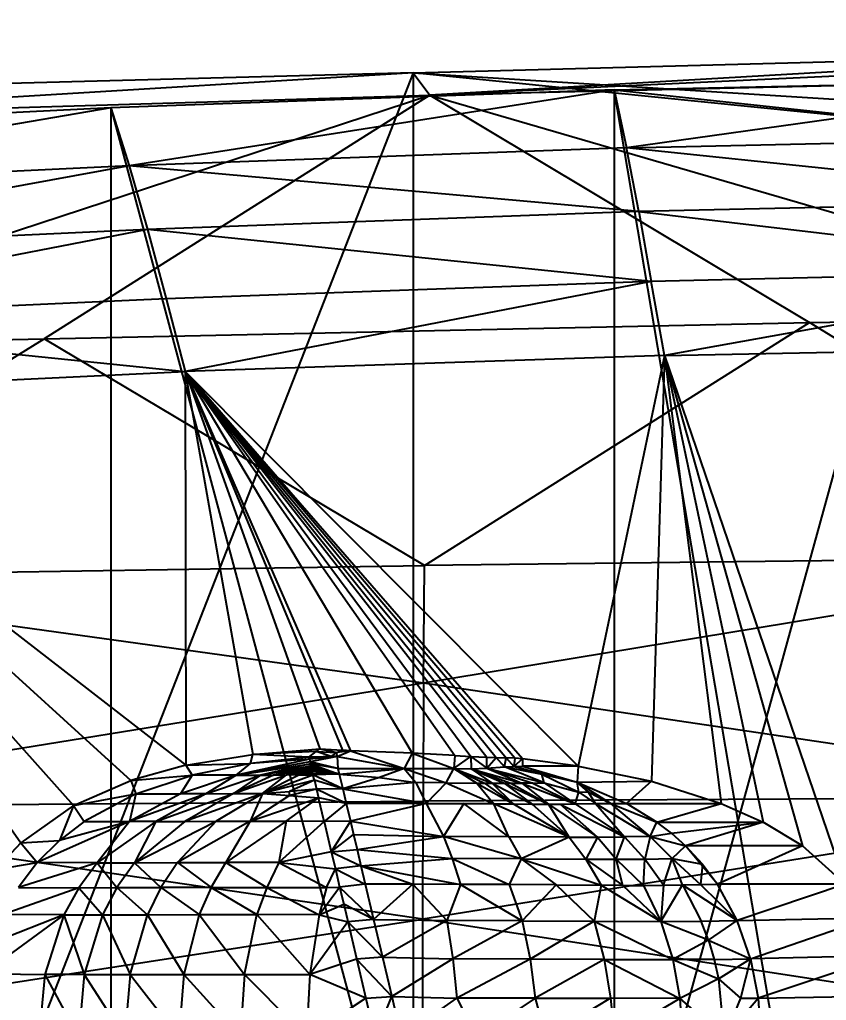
# Model space of a CAD drawing. Extents: x 11992 to 29481, y -6727 to 6811.
# Drawn here: x 18267.4 to 18425.4, y 3205.8 to 3397.9 of the extents above; entities that cross this region are included whole.
import ezdxf

# ---------------------------------------------------------------- set-up
doc = ezdxf.new("R2010")
doc.units = 0
doc.header["$MEASUREMENT"] = 0
doc.layers.get('0').update_dxf_attribs({"color": 8, "linetype": 'CONTINUOUS'})
doc.layers.add('zoylight 5回路', color=4, linetype='CONTINUOUS')

msp = doc.modelspace()

# ---------------------------------------------------------------- linework, layer by layer
for p, q in [((18344.45, 3387.46, -2031.63), (18490.49, 3391.35, -2031.63)), ((18490.49, 3391.35, -2031.63), (18347.72, 3383.1, -1961.36)), ((18508.27, 3390.61, -2010.81), (18347.72, 3383.1, -1961.36)), ((18344.45, 3387.46, -2031.63), (18197.59, 3378.51, -1978.13)), ((18344.45, 3387.46, -2031.63), (18198.4, 3013.62, -2031.63)), ((18344.45, 3387.46, -2031.63), (18198.4, 3383.58, -2031.63)), ((18344.45, 3387.46, -2031.63), (18344.45, 3009.73, -2031.63)), ((18344.45, 3387.46, -2031.63), (18490.49, 3378.32, -2031.63)), ((18344.45, 3387.46, -2031.63), (18347.72, 3383.1, -1961.36)), ((18445.54, 3377.27, -2031.63), (18344.45, 3387.46, -2031.63)), ((18497.78, 3386.46, -1944.6), (18347.72, 3383.1, -1961.36)), ((18383.8, 3384.09, -2034.43), (18482.58, 3386.27, -2034.43)), ((18482.58, 3386.27, -2034.43), (18386.21, 3372.76, -2102.79)), ((18197.19, 3333.61, -1975.26), (18347.72, 3383.1, -1961.36)), ((18197.59, 3378.51, -1978.13), (18347.72, 3383.1, -1961.36)), ((18347.72, 3383.1, -1961.36), (18272.2, 3335.38, -1966.16)), ((18383.8, 3384.09, -2034.43), (18285.24, 3380.58, -2034.43)), ((18383.8, 3384.09, -2034.43), (18288.85, 3369.24, -2101.78)), ((18347.72, 3383.1, -1961.36), (18497.09, 3339.61, -1940.25)), ((18347.72, 3383.1, -1961.36), (18422.07, 3338.55, -1948.66)), ((18445.54, 3019.73, -2034.43), (18383.8, 3384.09, -2034.43)), ((18383.8, 3384.09, -2034.43), (18445.54, 3377.47, -2034.43)), ((18383.8, 3384.09, -2034.43), (18383.8, 3013.11, -2034.43)), ((18383.8, 3384.09, -2034.43), (18386.21, 3372.76, -2102.79)), ((18285.24, 3380.58, -2034.43), (18186.9, 3375.74, -2034.43)), ((18285.24, 3380.58, -2034.43), (18191.64, 3364.58, -2099.89)), ((18285.24, 3380.58, -2034.43), (18383.8, 3013.11, -2034.43)), ((18285.24, 3380.58, -2034.43), (18285.24, 3016.62, -2034.43)), ((18285.24, 3380.58, -2034.43), (18288.85, 3369.24, -2101.78)), ((18445.54, 3377.27, -2031.63), (18344.45, 3009.73, -2031.63)), ((18386.21, 3372.76, -2102.79), (18483.78, 3374.96, -2103.8)), ((18386.21, 3372.76, -2102.79), (18288.85, 3369.24, -2101.78)), ((18484.99, 3362.45, -2172.83), (18386.21, 3372.76, -2102.79)), ((18388.62, 3360.27, -2170.81), (18386.21, 3372.76, -2102.79)), ((18288.85, 3369.24, -2101.78), (18191.64, 3364.58, -2099.89)), ((18288.85, 3369.24, -2101.78), (18196.4, 3352.33, -2165.17)), ((18388.62, 3360.27, -2170.81), (18288.85, 3369.24, -2101.78)), ((18288.85, 3369.24, -2101.78), (18292.46, 3356.78, -2168.8)), ((18484.99, 3362.45, -2172.83), (18388.62, 3360.27, -2170.81)), ((18388.62, 3360.27, -2170.81), (18292.46, 3356.78, -2168.8)), ((18388.62, 3360.27, -2170.81), (18486.2, 3348.73, -2241.66)), ((18388.62, 3360.27, -2170.81), (18391.05, 3346.59, -2238.63)), ((18292.46, 3356.78, -2168.8), (18196.4, 3352.33, -2165.17)), ((18292.46, 3356.78, -2168.8), (18201.18, 3338.98, -2230.23)), ((18391.05, 3346.59, -2238.63), (18292.46, 3356.78, -2168.8)), ((18292.46, 3356.78, -2168.8), (18296.09, 3343.17, -2235.61)), ((18486.2, 3348.73, -2241.66), (18391.05, 3346.59, -2238.63)), ((18486.2, 3348.73, -2241.66), (18393.68, 3332.09, -2304.74)), ((18391.05, 3346.59, -2238.63), (18296.09, 3343.17, -2235.61)), ((18391.05, 3346.59, -2238.63), (18299.81, 3328.95, -2299.89)), ((18393.68, 3332.09, -2304.74), (18391.05, 3346.59, -2238.63)), ((18296.09, 3343.17, -2235.61), (18201.18, 3338.98, -2230.23)), ((18296.09, 3343.17, -2235.61), (18299.81, 3328.95, -2299.89)), ((18201.18, 3338.98, -2230.23), (18299.81, 3328.95, -2299.89)), ((18272.2, 3335.38, -1966.16), (18422.07, 3338.55, -1948.66)), ((18346.67, 3290.97, -1954.4), (18422.07, 3338.55, -1948.66)), ((18422.07, 3338.55, -1948.66), (18497.09, 3339.61, -1940.25)), ((18496.6, 3292.67, -1937.14), (18422.07, 3338.55, -1948.66)), ((18196.91, 3288.64, -1973.21), (18272.2, 3335.38, -1966.16)), ((18197.19, 3333.61, -1975.26), (18272.2, 3335.38, -1966.16)), ((18346.67, 3290.97, -1954.4), (18272.2, 3335.38, -1966.16)), ((18393.68, 3332.09, -2304.74), (18487.6, 3333.95, -2309.58)), ((18393.68, 3332.09, -2304.74), (18299.81, 3328.95, -2299.89)), ((18393.68, 3332.09, -2304.74), (18376.8, 3251.67, -2303.87)), ((18393.68, 3332.09, -2304.74), (18391.1, 3248.71, -2304.6)), ((18393.68, 3332.09, -2304.74), (18429.05, 3228.54, -2306.56)), ((18393.68, 3332.09, -2304.74), (18420.71, 3236.04, -2306.13)), ((18393.68, 3332.09, -2304.74), (18404.8, 3244.38, -2305.31)), ((18393.68, 3332.09, -2304.74), (18413.02, 3240.71, -2305.73)), ((18205.97, 3324.56, -2295.05), (18299.81, 3328.95, -2299.89)), ((18376.8, 3251.67, -2303.87), (18299.81, 3328.95, -2299.89)), ((18365.85, 3253.1, -2303.3), (18299.81, 3328.95, -2299.89)), ((18299.81, 3328.95, -2299.89), (18362.66, 3253.3, -2303.14)), ((18299.81, 3328.95, -2299.89), (18358.9, 3253.4, -2302.94)), ((18299.81, 3328.95, -2299.89), (18352.62, 3253.72, -2302.62)), ((18299.81, 3328.95, -2299.89), (18332.2, 3254.64, -2301.57)), ((18299.81, 3328.95, -2299.89), (18313.04, 3253.97, -2300.58)), ((18299.81, 3328.95, -2299.89), (18299.97, 3251.83, -2299.9)), ((18364.4, 3253.22, -2303.23), (18299.81, 3328.95, -2299.89)), ((18299.81, 3328.95, -2299.89), (18360.74, 3253.35, -2303.04)), ((18299.81, 3328.95, -2299.89), (18355.77, 3253.54, -2302.78)), ((18299.81, 3328.95, -2299.89), (18344.24, 3254.19, -2302.19)), ((18299.81, 3328.95, -2299.89), (18330.61, 3254.8, -2301.48)), ((18299.81, 3328.95, -2299.89), (18326.17, 3255.06, -2301.25)), ((18205.97, 3324.56, -2295.05), (18299.97, 3251.83, -2299.9)), ((18205.97, 3324.56, -2295.05), (18289.15, 3248.86, -2299.34)), ((18205.97, 3324.56, -2295.05), (18277.94, 3243.95, -2298.77)), ((18205.97, 3324.56, -2295.05), (18267.62, 3236.63, -2298.23)), ((18496.6, 3292.67, -1937.14), (18346.49, 3267.9, -1953.39)), ((18496.6, 3292.67, -1937.14), (18346.67, 3290.97, -1954.4)), ((18196.91, 3288.64, -1973.21), (18346.67, 3290.97, -1954.4)), ((18346.49, 3267.9, -1953.39), (18346.67, 3290.97, -1954.4)), ((18346.49, 3267.9, -1953.39), (18196.91, 3288.64, -1973.21)), ((18346.49, 3267.9, -1953.39), (18196.74, 3243.63, -1971.98)), ((18346.49, 3267.9, -1953.39), (18346.41, 3244.8, -1952.66)), ((18496.3, 3245.65, -1935.27), (18346.49, 3267.9, -1953.39)), ((18299.97, 3251.83, -2299.9), (18313.04, 3253.97, -2300.58)), ((18312.61, 3252.16, -2312.42), (18313.04, 3253.97, -2300.58)), ((18313.04, 3253.97, -2300.58), (18326.17, 3255.06, -2301.25)), ((18325.46, 3254.52, -2304.99), (18313.04, 3253.97, -2300.58)), ((18324.05, 3253.44, -2312.28), (18313.04, 3253.97, -2300.58)), ((18324.05, 3253.44, -2312.28), (18325.46, 3254.52, -2304.99)), ((18325.46, 3254.52, -2304.99), (18326.17, 3255.06, -2301.25)), ((18325.46, 3254.52, -2304.99), (18329.52, 3254.35, -2305.5)), ((18328.41, 3253.57, -2312.28), (18325.46, 3254.52, -2304.99)), ((18326.17, 3255.06, -2301.25), (18330.61, 3254.8, -2301.48)), ((18326.17, 3255.06, -2301.25), (18329.52, 3254.35, -2305.5)), ((18328.41, 3253.57, -2312.28), (18329.52, 3254.35, -2305.5)), ((18329.52, 3254.35, -2305.5), (18330.61, 3254.8, -2301.48)), ((18332.2, 3254.64, -2301.57), (18329.52, 3254.35, -2305.5)), ((18329.56, 3253.56, -2312.28), (18329.52, 3254.35, -2305.5)), ((18329.56, 3253.56, -2312.28), (18332.2, 3254.64, -2301.57)), ((18332.2, 3254.64, -2301.57), (18330.61, 3254.8, -2301.48)), ((18344.24, 3254.19, -2302.19), (18332.2, 3254.64, -2301.57)), ((18332.2, 3254.64, -2301.57), (18342.67, 3251.21, -2325.94)), ((18344.24, 3254.19, -2302.19), (18342.67, 3251.21, -2325.94)), ((18352.62, 3253.72, -2302.62), (18344.24, 3254.19, -2302.19)), ((18344.24, 3254.19, -2302.19), (18352.43, 3251.18, -2324.88)), ((18299.97, 3251.83, -2299.9), (18312.61, 3252.16, -2312.42)), ((18312.61, 3252.16, -2312.42), (18301.18, 3249.88, -2312.69)), ((18324.15, 3253.03, -2319.57), (18309.78, 3249.89, -2326.76)), ((18324.28, 3252.48, -2326.02), (18309.78, 3249.89, -2326.76)), ((18309.78, 3249.89, -2326.76), (18312.61, 3252.16, -2312.42)), ((18309.78, 3249.89, -2326.76), (18324.36, 3252.14, -2328.92)), ((18324.05, 3253.44, -2312.28), (18312.61, 3252.16, -2312.42)), ((18324.15, 3253.03, -2319.57), (18312.61, 3252.16, -2312.42)), ((18324.36, 3252.14, -2328.92), (18314.58, 3249.91, -2332.38)), ((18324.05, 3253.44, -2312.28), (18328.41, 3253.57, -2312.28)), ((18329.56, 3253.56, -2312.28), (18324.05, 3253.44, -2312.28)), ((18324.15, 3253.03, -2319.57), (18324.05, 3253.44, -2312.28)), ((18329.56, 3253.56, -2312.28), (18324.15, 3253.03, -2319.57)), ((18324.15, 3253.03, -2319.57), (18324.28, 3252.48, -2326.02)), ((18329.56, 3253.56, -2312.28), (18324.28, 3252.48, -2326.02)), ((18329.72, 3251.23, -2325.75), (18324.28, 3252.48, -2326.02)), ((18324.28, 3252.48, -2326.02), (18324.36, 3252.14, -2328.92)), ((18329.72, 3251.23, -2325.75), (18324.36, 3252.14, -2328.92)), ((18324.36, 3252.14, -2328.92), (18329.98, 3250.1, -2330.58)), ((18324.36, 3252.14, -2328.92), (18324.45, 3251.73, -2331.81)), ((18329.56, 3253.56, -2312.28), (18328.41, 3253.57, -2312.28)), ((18329.56, 3253.56, -2312.28), (18329.72, 3251.23, -2325.75)), ((18329.56, 3253.56, -2312.28), (18342.67, 3251.21, -2325.94)), ((18352.62, 3253.72, -2302.62), (18352.43, 3251.18, -2324.88)), ((18352.43, 3251.18, -2324.88), (18355.77, 3253.54, -2302.78)), ((18352.62, 3253.72, -2302.62), (18355.77, 3253.54, -2302.78)), ((18355.77, 3253.54, -2302.78), (18358.9, 3253.4, -2302.94)), ((18355.77, 3253.54, -2302.78), (18355.79, 3251.17, -2324.28)), ((18355.77, 3253.54, -2302.78), (18358.9, 3251.27, -2323.34)), ((18358.9, 3253.4, -2302.94), (18360.74, 3253.35, -2303.04)), ((18358.9, 3251.27, -2323.34), (18358.9, 3253.4, -2302.94)), ((18358.9, 3251.27, -2323.34), (18360.74, 3253.35, -2303.04)), ((18362.35, 3251.5, -2321.52), (18360.74, 3253.35, -2303.04)), ((18360.74, 3253.35, -2303.04), (18362.66, 3253.3, -2303.14)), ((18362.35, 3251.5, -2321.52), (18362.66, 3253.3, -2303.14)), ((18364.4, 3253.22, -2303.23), (18362.66, 3253.3, -2303.14)), ((18362.66, 3253.3, -2303.14), (18364.18, 3251.62, -2320.1)), ((18364.4, 3253.22, -2303.23), (18364.18, 3251.62, -2320.1)), ((18365.85, 3253.1, -2303.3), (18364.18, 3251.62, -2320.1)), ((18365.85, 3253.1, -2303.3), (18364.4, 3253.22, -2303.23)), ((18376.8, 3251.67, -2303.87), (18365.85, 3253.1, -2303.3)), ((18365.85, 3253.1, -2303.3), (18365.85, 3251.67, -2318.31)), ((18299.97, 3251.83, -2299.9), (18289.15, 3248.86, -2299.34)), ((18299.97, 3251.83, -2299.9), (18301.18, 3249.88, -2312.69)), ((18314.58, 3249.91, -2332.38), (18324.45, 3251.73, -2331.81)), ((18324.45, 3251.73, -2331.81), (18317.08, 3249.92, -2334.75)), ((18324.51, 3251.49, -2333.25), (18317.08, 3249.92, -2334.75)), ((18317.08, 3249.92, -2334.75), (18324.57, 3251.22, -2334.68)), ((18324.57, 3251.22, -2334.68), (18319.64, 3249.94, -2336.8)), ((18324.64, 3250.93, -2336.11), (18319.64, 3249.94, -2336.8)), ((18324.72, 3250.6, -2337.52), (18319.64, 3249.94, -2336.8)), ((18322.22, 3249.95, -2338.52), (18324.72, 3250.6, -2337.52)), ((18324.81, 3250.24, -2338.93), (18322.22, 3249.95, -2338.52)), ((18329.98, 3250.1, -2330.58), (18324.45, 3251.73, -2331.81)), ((18324.45, 3251.73, -2331.81), (18324.51, 3251.49, -2333.25)), ((18324.51, 3251.49, -2333.25), (18324.57, 3251.22, -2334.68)), ((18329.98, 3250.1, -2330.58), (18324.51, 3251.49, -2333.25)), ((18329.98, 3250.1, -2330.58), (18324.57, 3251.22, -2334.68)), ((18324.57, 3251.22, -2334.68), (18324.64, 3250.93, -2336.11)), ((18329.98, 3250.1, -2330.58), (18324.64, 3250.93, -2336.11)), ((18324.72, 3250.6, -2337.52), (18324.64, 3250.93, -2336.11)), ((18329.98, 3250.1, -2330.58), (18324.72, 3250.6, -2337.52)), ((18324.81, 3250.24, -2338.93), (18324.72, 3250.6, -2337.52)), ((18329.98, 3250.1, -2330.58), (18324.81, 3250.24, -2338.93)), ((18324.81, 3250.24, -2338.93), (18324.82, 3249.96, -2339.9)), ((18329.98, 3250.1, -2330.58), (18324.82, 3249.96, -2339.9)), ((18329.72, 3251.23, -2325.75), (18342.67, 3251.21, -2325.94)), ((18329.72, 3251.23, -2325.75), (18329.98, 3250.1, -2330.58)), ((18329.98, 3250.1, -2330.58), (18342.67, 3251.21, -2325.94)), ((18329.98, 3250.1, -2330.58), (18337.85, 3249.47, -2333.16)), ((18329.98, 3250.1, -2330.58), (18330.66, 3247.23, -2340.03)), ((18342.67, 3251.21, -2325.94), (18337.85, 3249.47, -2333.16)), ((18342.67, 3251.21, -2325.94), (18352.43, 3251.18, -2324.88)), ((18342.67, 3251.21, -2325.94), (18350.95, 3248.41, -2335.78)), ((18342.67, 3251.21, -2325.94), (18345, 3248.43, -2336.33)), ((18350.95, 3248.41, -2335.78), (18352.43, 3251.18, -2324.88)), ((18352.43, 3251.18, -2324.88), (18358.44, 3248.34, -2334.7)), ((18352.43, 3251.18, -2324.88), (18356.91, 3248.35, -2334.96)), ((18352.43, 3251.18, -2324.88), (18355.79, 3251.17, -2324.28)), ((18352.43, 3251.18, -2324.88), (18359.94, 3248.32, -2334.41)), ((18355.79, 3251.17, -2324.28), (18358.9, 3251.27, -2323.34)), ((18355.79, 3251.17, -2324.28), (18365.75, 3248.32, -2332.77)), ((18355.79, 3251.17, -2324.28), (18363.56, 3248.31, -2333.52)), ((18355.79, 3251.17, -2324.28), (18359.94, 3248.32, -2334.41)), ((18355.79, 3251.17, -2324.28), (18362.29, 3248.31, -2333.87)), ((18358.9, 3251.27, -2323.34), (18362.35, 3251.5, -2321.52)), ((18358.9, 3251.27, -2323.34), (18370.08, 3248.41, -2330.58)), ((18358.9, 3251.27, -2323.34), (18365.75, 3248.32, -2332.77)), ((18358.9, 3251.27, -2323.34), (18367.87, 3248.35, -2331.84)), ((18362.35, 3251.5, -2321.52), (18364.18, 3251.62, -2320.1)), ((18370.08, 3248.41, -2330.58), (18362.35, 3251.5, -2321.52)), ((18362.35, 3251.5, -2321.52), (18369.66, 3250.11, -2324)), ((18364.18, 3251.62, -2320.1), (18365.85, 3251.67, -2318.31)), ((18364.18, 3251.62, -2320.1), (18376.6, 3248.55, -2324.59)), ((18369.66, 3250.11, -2324), (18364.18, 3251.62, -2320.1)), ((18376.8, 3251.67, -2303.87), (18365.85, 3251.67, -2318.31)), ((18365.85, 3251.67, -2318.31), (18376.6, 3248.55, -2324.59)), ((18369.66, 3250.11, -2324), (18376.9, 3246.6, -2332.26)), ((18370.08, 3248.41, -2330.58), (18369.66, 3250.11, -2324)), ((18369.66, 3250.11, -2324), (18376.6, 3248.55, -2324.59)), ((18376.8, 3251.67, -2303.87), (18376.6, 3248.55, -2324.59)), ((18376.8, 3251.67, -2303.87), (18391.1, 3248.71, -2304.6)), ((18277.94, 3243.95, -2298.77), (18289.15, 3248.86, -2299.34)), ((18289.15, 3248.86, -2299.34), (18301.18, 3249.88, -2312.69)), ((18289.15, 3248.86, -2299.34), (18290.18, 3246.24, -2313.08)), ((18290.18, 3246.24, -2313.08), (18301.18, 3249.88, -2312.69)), ((18309.78, 3249.89, -2326.76), (18298.91, 3246.24, -2328.46)), ((18301.18, 3249.88, -2312.69), (18298.91, 3246.24, -2328.46)), ((18309.78, 3249.89, -2326.76), (18301.18, 3249.88, -2312.69)), ((18303.88, 3246.26, -2334.96), (18314.58, 3249.91, -2332.38)), ((18309.78, 3249.89, -2326.76), (18303.88, 3246.26, -2334.96)), ((18309.25, 3246.28, -2340.45), (18319.64, 3249.94, -2336.8)), ((18317.08, 3249.92, -2334.75), (18309.25, 3246.28, -2340.45)), ((18314.58, 3249.91, -2332.38), (18309.25, 3246.28, -2340.45)), ((18309.78, 3249.89, -2326.76), (18314.58, 3249.91, -2332.38)), ((18314.58, 3249.91, -2332.38), (18317.08, 3249.92, -2334.75)), ((18314.95, 3246.31, -2344.77), (18324.82, 3249.96, -2339.9)), ((18322.22, 3249.95, -2338.52), (18314.95, 3246.31, -2344.77)), ((18314.95, 3246.31, -2344.77), (18319.64, 3249.94, -2336.8)), ((18325.11, 3248.95, -2343.1), (18314.95, 3246.31, -2344.77)), ((18317.08, 3249.92, -2334.75), (18319.64, 3249.94, -2336.8)), ((18322.22, 3249.95, -2338.52), (18319.64, 3249.94, -2336.8)), ((18325.11, 3248.95, -2343.1), (18320.26, 3246.73, -2346.67)), ((18322.22, 3249.95, -2338.52), (18324.82, 3249.96, -2339.9)), ((18330.66, 3247.23, -2340.03), (18324.82, 3249.96, -2339.9)), ((18325.11, 3248.95, -2343.1), (18324.82, 3249.96, -2339.9)), ((18330.66, 3247.23, -2340.03), (18325.11, 3248.95, -2343.1)), ((18325.11, 3248.95, -2343.1), (18325.54, 3247.13, -2347.69)), ((18337.85, 3249.47, -2333.16), (18330.66, 3247.23, -2340.03)), ((18345, 3248.43, -2336.33), (18330.66, 3247.23, -2340.03)), ((18337.85, 3249.47, -2333.16), (18345, 3248.43, -2336.33)), ((18350.95, 3248.41, -2335.78), (18345, 3248.43, -2336.33)), ((18345, 3248.43, -2336.33), (18347.03, 3244.36, -2346.71)), ((18350.95, 3248.41, -2335.78), (18347.03, 3244.36, -2346.71)), ((18350.95, 3248.41, -2335.78), (18356.91, 3248.35, -2334.96)), ((18350.95, 3248.41, -2335.78), (18360.25, 3244.3, -2344.9)), ((18356.91, 3248.35, -2334.96), (18358.44, 3248.34, -2334.7)), ((18356.91, 3248.35, -2334.96), (18364.07, 3244.27, -2344.11)), ((18356.91, 3248.35, -2334.96), (18360.25, 3244.3, -2344.9)), ((18358.44, 3248.34, -2334.7), (18364.07, 3244.27, -2344.11)), ((18358.44, 3248.34, -2334.7), (18359.94, 3248.32, -2334.41)), ((18364.07, 3244.27, -2344.11), (18359.94, 3248.32, -2334.41)), ((18359.94, 3248.32, -2334.41), (18362.29, 3248.31, -2333.87)), ((18359.94, 3248.32, -2334.41), (18367.73, 3244.25, -2343.16)), ((18362.29, 3248.31, -2333.87), (18363.56, 3248.31, -2333.52)), ((18362.29, 3248.31, -2333.87), (18367.73, 3244.25, -2343.16)), ((18362.29, 3248.31, -2333.87), (18370.95, 3244.24, -2342.07)), ((18363.56, 3248.31, -2333.52), (18365.75, 3248.32, -2332.77)), ((18363.56, 3248.31, -2333.52), (18370.95, 3244.24, -2342.07)), ((18367.87, 3248.35, -2331.84), (18365.75, 3248.32, -2332.77)), ((18365.75, 3248.32, -2332.77), (18370.95, 3244.24, -2342.07)), ((18365.75, 3248.32, -2332.77), (18376.21, 3244.27, -2339.48)), ((18367.87, 3248.35, -2331.84), (18370.08, 3248.41, -2330.58)), ((18367.87, 3248.35, -2331.84), (18376.21, 3244.27, -2339.48)), ((18370.08, 3248.41, -2330.58), (18376.21, 3244.27, -2339.48)), ((18370.08, 3248.41, -2330.58), (18376.9, 3246.6, -2332.26)), ((18376.6, 3248.55, -2324.59), (18391.1, 3248.71, -2304.6)), ((18378.76, 3246.62, -2330.46), (18376.6, 3248.55, -2324.59)), ((18376.6, 3248.55, -2324.59), (18383.17, 3244.36, -2333.55)), ((18376.6, 3248.55, -2324.59), (18386.23, 3244.38, -2329.81)), ((18376.9, 3246.6, -2332.26), (18376.6, 3248.55, -2324.59)), ((18391.1, 3248.71, -2304.6), (18386.23, 3244.38, -2329.81)), ((18391.1, 3248.71, -2304.6), (18404.8, 3244.38, -2305.31)), ((18277.94, 3243.95, -2298.77), (18290.18, 3246.24, -2313.08)), ((18290.18, 3246.24, -2313.08), (18280.04, 3240.81, -2313.6)), ((18303.88, 3246.26, -2334.96), (18288.9, 3240.82, -2330.18)), ((18298.91, 3246.24, -2328.46), (18288.9, 3240.82, -2330.18)), ((18290.18, 3246.24, -2313.08), (18288.9, 3240.82, -2330.18)), ((18290.18, 3246.24, -2313.08), (18298.91, 3246.24, -2328.46)), ((18294.06, 3240.83, -2337.49), (18309.25, 3246.28, -2340.45)), ((18303.88, 3246.26, -2334.96), (18294.06, 3240.83, -2337.49)), ((18303.88, 3246.26, -2334.96), (18298.91, 3246.24, -2328.46)), ((18314.95, 3246.31, -2344.77), (18299.73, 3240.85, -2343.95)), ((18309.25, 3246.28, -2340.45), (18299.73, 3240.85, -2343.95)), ((18303.88, 3246.26, -2334.96), (18309.25, 3246.28, -2340.45)), ((18314.95, 3246.31, -2344.77), (18305.91, 3240.88, -2349.4)), ((18309.25, 3246.28, -2340.45), (18314.95, 3246.31, -2344.77)), ((18314.95, 3246.31, -2344.77), (18312.57, 3240.89, -2353.67)), ((18314.95, 3246.31, -2344.77), (18320.26, 3246.73, -2346.67)), ((18314.95, 3246.31, -2344.77), (18320.26, 3245.9, -2348.48)), ((18325.54, 3247.13, -2347.69), (18320.26, 3246.73, -2346.67)), ((18325.54, 3247.13, -2347.69), (18320.26, 3245.9, -2348.48)), ((18320.26, 3245.9, -2348.48), (18320.26, 3246.73, -2346.67)), ((18330.66, 3247.23, -2340.03), (18325.54, 3247.13, -2347.69)), ((18331.33, 3244.37, -2346.98), (18325.54, 3247.13, -2347.69)), ((18325.54, 3247.13, -2347.69), (18325.93, 3245.45, -2351.16)), ((18330.66, 3247.23, -2340.03), (18331.33, 3244.37, -2346.98)), ((18330.66, 3247.23, -2340.03), (18347.03, 3244.36, -2346.71)), ((18376.21, 3244.27, -2339.48), (18376.9, 3246.6, -2332.26)), ((18376.9, 3246.6, -2332.26), (18378.76, 3246.62, -2330.46)), ((18376.9, 3246.6, -2332.26), (18380.19, 3244.32, -2336.5)), ((18378.76, 3246.62, -2330.46), (18383.17, 3244.36, -2333.55)), ((18380.19, 3244.32, -2336.5), (18378.76, 3246.62, -2330.46)), ((18196.74, 3243.63, -1971.98), (18346.41, 3244.8, -1952.66)), ((18320.26, 3245.9, -2348.48), (18312.57, 3240.89, -2353.67)), ((18312.57, 3240.89, -2353.67), (18325.93, 3245.45, -2351.16)), ((18319.62, 3240.88, -2356.75), (18325.93, 3245.45, -2351.16)), ((18320.26, 3245.9, -2348.48), (18325.93, 3245.45, -2351.16)), ((18331.33, 3244.37, -2346.98), (18325.93, 3245.45, -2351.16)), ((18327.02, 3240.85, -2358.62), (18325.93, 3245.45, -2351.16)), ((18331.33, 3244.37, -2346.98), (18327.02, 3240.85, -2358.62)), ((18331.33, 3244.37, -2346.98), (18332.16, 3240.86, -2353.51)), ((18347.03, 3244.36, -2346.71), (18331.33, 3244.37, -2346.98)), ((18347.03, 3244.36, -2346.71), (18332.16, 3240.86, -2353.51)), ((18496.3, 3245.65, -1935.27), (18346.34, 3221.7, -1952.23)), ((18346.34, 3221.7, -1952.23), (18346.41, 3244.8, -1952.66)), ((18496.3, 3245.65, -1935.27), (18346.41, 3244.8, -1952.66)), ((18347.03, 3244.36, -2346.71), (18360.25, 3244.3, -2344.9)), ((18347.03, 3244.36, -2346.71), (18354.39, 3244.33, -2345.87)), ((18347.03, 3244.36, -2346.71), (18350.4, 3237.91, -2357.06)), ((18354.39, 3244.33, -2345.87), (18350.4, 3237.91, -2357.06)), ((18363.17, 3237.85, -2354.82), (18354.39, 3244.33, -2345.87)), ((18360.25, 3244.3, -2344.9), (18354.39, 3244.33, -2345.87)), ((18360.25, 3244.3, -2344.9), (18364.07, 3244.27, -2344.11)), ((18375.01, 3237.76, -2351.18), (18360.25, 3244.3, -2344.9)), ((18363.17, 3237.85, -2354.82), (18360.25, 3244.3, -2344.9)), ((18364.07, 3244.27, -2344.11), (18367.73, 3244.25, -2343.16)), ((18375.01, 3237.76, -2351.18), (18364.07, 3244.27, -2344.11)), ((18367.73, 3244.25, -2343.16), (18370.95, 3244.24, -2342.07)), ((18375.01, 3237.76, -2351.18), (18367.73, 3244.25, -2343.16)), ((18370.95, 3244.24, -2342.07), (18376.21, 3244.27, -2339.48)), ((18370.95, 3244.24, -2342.07), (18373.26, 3244.25, -2341.08)), ((18373.26, 3244.25, -2341.08), (18376.21, 3244.27, -2339.48)), ((18380.56, 3237.75, -2348.6), (18373.26, 3244.25, -2341.08)), ((18373.26, 3244.25, -2341.08), (18385.86, 3237.79, -2345.24)), ((18376.21, 3244.27, -2339.48), (18380.19, 3244.32, -2336.5)), ((18376.21, 3244.27, -2339.48), (18385.86, 3237.79, -2345.24)), ((18380.19, 3244.32, -2336.5), (18383.17, 3244.36, -2333.55)), ((18380.19, 3244.32, -2336.5), (18385.86, 3237.79, -2345.24)), ((18380.19, 3244.32, -2336.5), (18390.9, 3237.87, -2340.86)), ((18383.17, 3244.36, -2333.55), (18386.23, 3244.38, -2329.81)), ((18383.17, 3244.36, -2333.55), (18392.15, 3240.72, -2333.24)), ((18390.9, 3237.87, -2340.86), (18383.17, 3244.36, -2333.55)), ((18392.15, 3240.72, -2333.24), (18386.23, 3244.38, -2329.81)), ((18386.23, 3244.38, -2329.81), (18404.8, 3244.38, -2305.31)), ((18392.15, 3240.72, -2333.24), (18404.8, 3244.38, -2305.31)), ((18404.8, 3244.38, -2305.31), (18413.02, 3240.71, -2305.73)), ((18346.34, 3221.7, -1952.23), (18196.74, 3243.63, -1971.98)), ((18277.94, 3243.95, -2298.77), (18267.62, 3236.63, -2298.23)), ((18277.94, 3243.95, -2298.77), (18275.18, 3237.08, -2313.9)), ((18277.94, 3243.95, -2298.77), (18280.04, 3240.81, -2313.6)), ((18375.01, 3237.76, -2351.18), (18370.95, 3244.24, -2342.07)), ((18370.95, 3244.24, -2342.07), (18380.56, 3237.75, -2348.6)), ((18288.9, 3240.82, -2330.18), (18270.85, 3232.77, -2314.2)), ((18288.9, 3240.82, -2330.18), (18275.18, 3237.08, -2313.9)), ((18280.04, 3240.81, -2313.6), (18275.18, 3237.08, -2313.9)), ((18280.04, 3240.81, -2313.6), (18288.9, 3240.82, -2330.18)), ((18294.06, 3240.83, -2337.49), (18282.59, 3232.73, -2336.29)), ((18288.9, 3240.82, -2330.18), (18282.59, 3232.73, -2336.29)), ((18294.06, 3240.83, -2337.49), (18288.9, 3240.82, -2330.18)), ((18289.89, 3232.75, -2345.93), (18305.91, 3240.88, -2349.4)), ((18299.73, 3240.85, -2343.95), (18289.89, 3232.75, -2345.93)), ((18294.06, 3240.83, -2337.49), (18289.89, 3232.75, -2345.93)), ((18294.06, 3240.83, -2337.49), (18299.73, 3240.85, -2343.95)), ((18312.57, 3240.89, -2353.67), (18298.28, 3232.78, -2354.18)), ((18305.91, 3240.88, -2349.4), (18298.28, 3232.78, -2354.18)), ((18299.73, 3240.85, -2343.95), (18305.91, 3240.88, -2349.4)), ((18305.91, 3240.88, -2349.4), (18312.57, 3240.89, -2353.67)), ((18312.57, 3240.89, -2353.67), (18307.75, 3232.8, -2360.67)), ((18319.62, 3240.88, -2356.75), (18307.75, 3232.8, -2360.67)), ((18312.57, 3240.89, -2353.67), (18319.62, 3240.88, -2356.75)), ((18319.62, 3240.88, -2356.75), (18318.17, 3232.78, -2365.12)), ((18327.02, 3240.85, -2358.62), (18318.17, 3232.78, -2365.12)), ((18327.02, 3240.85, -2358.62), (18319.62, 3240.88, -2356.75)), ((18332.16, 3240.86, -2353.51), (18327.02, 3240.85, -2358.62)), ((18327.02, 3240.85, -2358.62), (18328.43, 3234.89, -2365.47)), ((18332.16, 3240.86, -2353.51), (18328.43, 3234.89, -2365.47)), ((18332.16, 3240.86, -2353.51), (18350.4, 3237.91, -2357.06)), ((18332.16, 3240.86, -2353.51), (18332.77, 3238.27, -2357.33)), ((18390.9, 3237.87, -2340.86), (18392.15, 3240.72, -2333.24)), ((18392.15, 3240.72, -2333.24), (18413.02, 3240.71, -2305.73)), ((18395.02, 3238.52, -2334.84), (18392.15, 3240.72, -2333.24)), ((18395.02, 3238.52, -2334.84), (18413.02, 3240.71, -2305.73)), ((18413.02, 3240.71, -2305.73), (18397.8, 3236.04, -2336.35)), ((18420.71, 3236.04, -2306.13), (18413.02, 3240.71, -2305.73)), ((18390.9, 3237.87, -2340.86), (18395.02, 3238.52, -2334.84)), ((18395.02, 3238.52, -2334.84), (18397.8, 3236.04, -2336.35)), ((18267.62, 3236.63, -2298.23), (18262.66, 3231.39, -2297.98)), ((18267.62, 3236.63, -2298.23), (18275.18, 3237.08, -2313.9)), ((18267.62, 3236.63, -2298.23), (18270.85, 3232.77, -2314.2)), ((18275.18, 3237.08, -2313.9), (18270.85, 3232.77, -2314.2)), ((18328.43, 3234.89, -2365.47), (18332.77, 3238.27, -2357.33)), ((18332.77, 3238.27, -2357.33), (18350.4, 3237.91, -2357.06)), ((18332.77, 3238.27, -2357.33), (18333.46, 3235.36, -2360.89)), ((18333.46, 3235.36, -2360.89), (18350.4, 3237.91, -2357.06)), ((18363.17, 3237.85, -2354.82), (18350.4, 3237.91, -2357.06)), ((18365.61, 3233.54, -2359.09), (18350.4, 3237.91, -2357.06)), ((18350.4, 3237.91, -2357.06), (18352.09, 3233.61, -2361.73)), ((18375.01, 3237.76, -2351.18), (18363.17, 3237.85, -2354.82)), ((18363.17, 3237.85, -2354.82), (18365.61, 3233.54, -2359.09)), ((18375.01, 3237.76, -2351.18), (18365.61, 3233.54, -2359.09)), ((18375.01, 3237.76, -2351.18), (18380.56, 3237.75, -2348.6)), ((18375.01, 3237.76, -2351.18), (18378.26, 3233.44, -2354.78)), ((18380.56, 3237.75, -2348.6), (18378.26, 3233.44, -2354.78)), ((18380.56, 3237.75, -2348.6), (18385.86, 3237.79, -2345.24)), ((18380.56, 3237.75, -2348.6), (18384.19, 3233.42, -2351.81)), ((18384.19, 3233.42, -2351.81), (18385.86, 3237.79, -2345.24)), ((18390.9, 3237.87, -2340.86), (18385.86, 3237.79, -2345.24)), ((18385.86, 3237.79, -2345.24), (18389.84, 3233.46, -2348.08)), ((18390.9, 3237.87, -2340.86), (18389.84, 3233.46, -2348.08)), ((18390.9, 3237.87, -2340.86), (18395.15, 3233.55, -2343.39)), ((18390.9, 3237.87, -2340.86), (18397.8, 3236.04, -2336.35)), ((18328.43, 3234.89, -2365.47), (18318.17, 3232.78, -2365.12)), ((18328.43, 3234.89, -2365.47), (18333.46, 3235.36, -2360.89)), ((18328.43, 3234.89, -2365.47), (18329.22, 3231.54, -2368.37)), ((18328.43, 3234.89, -2365.47), (18334.22, 3232.12, -2364.14)), ((18333.46, 3235.36, -2360.89), (18352.09, 3233.61, -2361.73)), ((18333.46, 3235.36, -2360.89), (18334.22, 3232.12, -2364.14)), ((18395.15, 3233.55, -2343.39), (18397.8, 3236.04, -2336.35)), ((18401.11, 3232.49, -2338.07), (18397.8, 3236.04, -2336.35)), ((18404.06, 3228.54, -2339.54), (18397.8, 3236.04, -2336.35)), ((18420.71, 3236.04, -2306.13), (18397.8, 3236.04, -2336.35)), ((18420.71, 3236.04, -2306.13), (18404.06, 3228.54, -2339.54)), ((18429.05, 3228.54, -2306.56), (18420.71, 3236.04, -2306.13)), ((18262.66, 3231.39, -2297.98), (18270.85, 3232.77, -2314.2)), ((18270.85, 3232.77, -2314.2), (18267.16, 3227.93, -2314.46)), ((18282.59, 3232.73, -2336.29), (18267.16, 3227.93, -2314.46)), ((18282.59, 3232.73, -2336.29), (18270.85, 3232.77, -2314.2)), ((18282.59, 3232.73, -2336.29), (18278.98, 3227.86, -2337.15)), ((18282.59, 3232.73, -2336.29), (18289.89, 3232.75, -2345.93)), ((18282.59, 3232.73, -2336.29), (18286.41, 3227.88, -2347.22)), ((18289.89, 3232.75, -2345.93), (18286.41, 3227.88, -2347.22)), ((18289.89, 3232.75, -2345.93), (18298.28, 3232.78, -2354.18)), ((18289.89, 3232.75, -2345.93), (18295.04, 3227.91, -2355.98)), ((18298.28, 3232.78, -2354.18), (18295.04, 3227.91, -2355.98)), ((18298.28, 3232.78, -2354.18), (18307.75, 3232.8, -2360.67)), ((18298.28, 3232.78, -2354.18), (18304.87, 3227.93, -2363.01)), ((18304.87, 3227.93, -2363.01), (18307.75, 3232.8, -2360.67)), ((18307.75, 3232.8, -2360.67), (18315.79, 3227.91, -2367.98)), ((18318.17, 3232.78, -2365.12), (18307.75, 3232.8, -2360.67)), ((18318.17, 3232.78, -2365.12), (18315.79, 3227.91, -2367.98)), ((18318.17, 3232.78, -2365.12), (18329.22, 3231.54, -2368.37)), ((18318.17, 3232.78, -2365.12), (18327.51, 3227.87, -2370.7)), ((18334.22, 3232.12, -2364.14), (18352.09, 3233.61, -2361.73)), ((18352.09, 3233.61, -2361.73), (18363.25, 3228.46, -2364.01)), ((18365.61, 3233.54, -2359.09), (18352.09, 3233.61, -2361.73)), ((18352.09, 3233.61, -2361.73), (18353.71, 3228.51, -2365.83)), ((18365.61, 3233.54, -2359.09), (18363.25, 3228.46, -2364.01)), ((18365.61, 3233.54, -2359.09), (18381.27, 3228.33, -2357.86)), ((18365.61, 3233.54, -2359.09), (18372.47, 3228.4, -2361.38)), ((18365.61, 3233.54, -2359.09), (18378.26, 3233.44, -2354.78)), ((18378.26, 3233.44, -2354.78), (18385.49, 3228.31, -2355.71)), ((18378.26, 3233.44, -2354.78), (18381.27, 3228.33, -2357.86)), ((18378.26, 3233.44, -2354.78), (18384.19, 3233.42, -2351.81)), ((18384.19, 3233.42, -2351.81), (18389.84, 3233.46, -2348.08)), ((18385.49, 3228.31, -2355.71), (18384.19, 3233.42, -2351.81)), ((18384.19, 3233.42, -2351.81), (18389.57, 3228.31, -2353.24)), ((18389.57, 3228.31, -2353.24), (18389.84, 3233.46, -2348.08)), ((18389.84, 3233.46, -2348.08), (18395.15, 3233.55, -2343.39)), ((18393.47, 3228.34, -2350.45), (18389.84, 3233.46, -2348.08)), ((18393.47, 3228.34, -2350.45), (18395.15, 3233.55, -2343.39)), ((18397.19, 3228.4, -2347.26), (18395.15, 3233.55, -2343.39)), ((18395.15, 3233.55, -2343.39), (18401.11, 3232.49, -2338.07)), ((18395.15, 3233.55, -2343.39), (18400.72, 3228.47, -2343.64)), ((18327.51, 3227.87, -2370.7), (18329.22, 3231.54, -2368.37)), ((18334.22, 3232.12, -2364.14), (18329.22, 3231.54, -2368.37)), ((18329.22, 3231.54, -2368.37), (18335.07, 3228.52, -2367.06)), ((18329.22, 3231.54, -2368.37), (18330.06, 3227.96, -2370.93)), ((18334.22, 3232.12, -2364.14), (18335.07, 3228.52, -2367.06)), ((18334.22, 3232.12, -2364.14), (18344.42, 3228.52, -2366.83)), ((18334.22, 3232.12, -2364.14), (18353.71, 3228.51, -2365.83)), ((18401.11, 3232.49, -2338.07), (18400.72, 3228.47, -2343.64)), ((18401.11, 3232.49, -2338.07), (18404.06, 3228.54, -2339.54)), ((18278.98, 3227.86, -2337.15), (18264.15, 3222.63, -2314.69)), ((18267.16, 3227.93, -2314.46), (18278.98, 3227.86, -2337.15)), ((18278.98, 3227.86, -2337.15), (18276.05, 3222.52, -2337.85)), ((18278.98, 3227.86, -2337.15), (18286.41, 3227.88, -2347.22)), ((18278.98, 3227.86, -2337.15), (18283.59, 3222.54, -2348.27)), ((18286.41, 3227.88, -2347.22), (18283.59, 3222.54, -2348.27)), ((18286.41, 3227.88, -2347.22), (18295.04, 3227.91, -2355.98)), ((18286.41, 3227.88, -2347.22), (18292.41, 3222.57, -2357.45)), ((18295.04, 3227.91, -2355.98), (18292.41, 3222.57, -2357.45)), ((18304.87, 3227.93, -2363.01), (18295.04, 3227.91, -2355.98)), ((18295.04, 3227.91, -2355.98), (18302.54, 3222.59, -2364.92)), ((18304.87, 3227.93, -2363.01), (18302.54, 3222.59, -2364.92)), ((18304.87, 3227.93, -2363.01), (18313.87, 3222.58, -2370.3)), ((18304.87, 3227.93, -2363.01), (18315.79, 3227.91, -2367.98)), ((18315.79, 3227.91, -2367.98), (18313.87, 3222.58, -2370.3)), ((18315.79, 3227.91, -2367.98), (18326.07, 3222.54, -2373.35)), ((18315.79, 3227.91, -2367.98), (18327.51, 3227.87, -2370.7)), ((18326.07, 3222.54, -2373.35), (18330.06, 3227.96, -2370.93)), ((18327.51, 3227.87, -2370.7), (18326.07, 3222.54, -2373.35)), ((18327.51, 3227.87, -2370.7), (18330.06, 3227.96, -2370.93)), ((18335.07, 3228.52, -2367.06), (18330.06, 3227.96, -2370.93)), ((18330.06, 3227.96, -2370.93), (18336.7, 3221.62, -2371.1)), ((18330.06, 3227.96, -2370.93), (18330.85, 3224.63, -2372.89)), ((18335.07, 3228.52, -2367.06), (18336.7, 3221.62, -2371.1)), ((18344.42, 3228.52, -2366.83), (18335.07, 3228.52, -2367.06)), ((18344.42, 3228.52, -2366.83), (18336.7, 3221.62, -2371.1)), ((18344.42, 3228.52, -2366.83), (18351.04, 3221.43, -2370.33)), ((18353.71, 3228.51, -2365.83), (18344.42, 3228.52, -2366.83)), ((18353.71, 3228.51, -2365.83), (18351.04, 3221.43, -2370.33)), ((18363.25, 3228.46, -2364.01), (18353.71, 3228.51, -2365.83)), ((18353.71, 3228.51, -2365.83), (18365.79, 3221.39, -2367.53)), ((18363.25, 3228.46, -2364.01), (18365.79, 3221.39, -2367.53)), ((18372.47, 3228.4, -2361.38), (18363.25, 3228.46, -2364.01)), ((18372.47, 3228.4, -2361.38), (18365.79, 3221.39, -2367.53)), ((18372.47, 3228.4, -2361.38), (18381.27, 3228.33, -2357.86)), ((18372.47, 3228.4, -2361.38), (18379.9, 3221.3, -2362.72)), ((18381.27, 3228.33, -2357.86), (18379.9, 3221.3, -2362.72)), ((18381.27, 3228.33, -2357.86), (18392.94, 3221.25, -2355.6)), ((18385.49, 3228.31, -2355.71), (18381.27, 3228.33, -2357.86)), ((18385.49, 3228.31, -2355.71), (18389.57, 3228.31, -2353.24)), ((18385.49, 3228.31, -2355.71), (18392.94, 3221.25, -2355.6)), ((18389.57, 3228.31, -2353.24), (18393.47, 3228.34, -2350.45)), ((18389.57, 3228.31, -2353.24), (18392.94, 3221.25, -2355.6)), ((18392.94, 3221.25, -2355.6), (18397.19, 3228.4, -2347.26)), ((18393.47, 3228.34, -2350.45), (18392.94, 3221.25, -2355.6)), ((18393.47, 3228.34, -2350.45), (18397.19, 3228.4, -2347.26)), ((18397.19, 3228.4, -2347.26), (18400.72, 3228.47, -2343.64)), ((18397.19, 3228.4, -2347.26), (18407.92, 3221.45, -2341.3)), ((18397.19, 3228.4, -2347.26), (18400.87, 3221.32, -2349.22)), ((18400.72, 3228.47, -2343.64), (18404.06, 3228.54, -2339.54)), ((18400.72, 3228.47, -2343.64), (18407.92, 3221.45, -2341.3)), ((18429.05, 3228.54, -2306.56), (18404.06, 3228.54, -2339.54)), ((18407.92, 3221.45, -2341.3), (18404.06, 3228.54, -2339.54)), ((18429.05, 3228.54, -2306.56), (18407.92, 3221.45, -2341.3)), ((18326.07, 3222.54, -2373.35), (18330.85, 3224.63, -2372.89)), ((18336.7, 3221.62, -2371.1), (18330.85, 3224.63, -2372.89)), ((18330.85, 3224.63, -2372.89), (18336.99, 3198.6, -2378.88)), ((18196.69, 3198.6, -1971.57), (18346.34, 3221.7, -1952.23)), ((18276.05, 3222.52, -2337.85), (18260.3, 3211.02, -2314.98)), ((18276.05, 3222.52, -2337.85), (18261.87, 3216.96, -2314.86)), ((18276.05, 3222.52, -2337.85), (18264.15, 3222.63, -2314.69)), ((18276.05, 3222.52, -2337.85), (18272.31, 3210.83, -2338.76)), ((18276.05, 3222.52, -2337.85), (18283.59, 3222.54, -2348.27)), ((18276.05, 3222.52, -2337.85), (18280, 3210.84, -2349.62)), ((18283.59, 3222.54, -2348.27), (18280, 3210.84, -2349.62)), ((18283.59, 3222.54, -2348.27), (18292.41, 3222.57, -2357.45)), ((18283.59, 3222.54, -2348.27), (18289.06, 3210.87, -2359.33)), ((18289.06, 3210.87, -2359.33), (18292.41, 3222.57, -2357.45)), ((18292.41, 3222.57, -2357.45), (18302.54, 3222.59, -2364.92)), ((18292.41, 3222.57, -2357.45), (18299.57, 3210.89, -2367.37)), ((18302.54, 3222.59, -2364.92), (18299.57, 3210.89, -2367.37)), ((18302.54, 3222.59, -2364.92), (18313.87, 3222.58, -2370.3)), ((18302.54, 3222.59, -2364.92), (18311.4, 3210.89, -2373.27)), ((18311.4, 3210.89, -2373.27), (18313.87, 3222.58, -2370.3)), ((18313.87, 3222.58, -2370.3), (18324.21, 3210.85, -2376.74)), ((18326.07, 3222.54, -2373.35), (18313.87, 3222.58, -2370.3)), ((18326.07, 3222.54, -2373.35), (18324.21, 3210.85, -2376.74)), ((18326.07, 3222.54, -2373.35), (18331.67, 3221.16, -2374.55)), ((18336.7, 3221.62, -2371.1), (18331.67, 3221.16, -2374.55)), ((18336.7, 3221.62, -2371.1), (18338.44, 3214.25, -2373.79)), ((18336.7, 3221.62, -2371.1), (18351.04, 3221.43, -2370.33)), ((18351.04, 3221.43, -2370.33), (18338.44, 3214.25, -2373.79)), ((18346.32, 3198.6, -1952.08), (18346.34, 3221.7, -1952.23)), ((18496.2, 3198.6, -1934.65), (18346.34, 3221.7, -1952.23)), ((18351.04, 3221.43, -2370.33), (18352.23, 3213.92, -2372.89)), ((18365.79, 3221.39, -2367.53), (18351.04, 3221.43, -2370.33)), ((18365.79, 3221.39, -2367.53), (18352.23, 3213.92, -2372.89)), ((18365.79, 3221.39, -2367.53), (18367.37, 3213.89, -2369.84)), ((18365.79, 3221.39, -2367.53), (18379.9, 3221.3, -2362.72)), ((18379.9, 3221.3, -2362.72), (18367.37, 3213.89, -2369.84)), ((18379.9, 3221.3, -2362.72), (18392.94, 3221.25, -2355.6)), ((18379.9, 3221.3, -2362.72), (18395.28, 3213.8, -2357.01)), ((18379.9, 3221.3, -2362.72), (18381.88, 3213.83, -2364.63)), ((18392.94, 3221.25, -2355.6), (18400.87, 3221.32, -2349.22)), ((18392.94, 3221.25, -2355.6), (18395.28, 3213.8, -2357.01)), ((18402.27, 3217.61, -2349.88), (18392.94, 3221.25, -2355.6)), ((18400.87, 3221.32, -2349.22), (18407.92, 3221.45, -2341.3)), ((18402.27, 3217.61, -2349.88), (18400.87, 3221.32, -2349.22)), ((18402.27, 3217.61, -2349.88), (18407.92, 3221.45, -2341.3)), ((18407.92, 3221.45, -2341.3), (18433.77, 3221.95, -2306.81)), ((18410.54, 3213.93, -2342.32), (18407.92, 3221.45, -2341.3)), ((18410.54, 3213.93, -2342.32), (18433.77, 3221.95, -2306.81)), ((18331.67, 3221.16, -2374.55), (18324.21, 3210.85, -2376.74)), ((18331.67, 3221.16, -2374.55), (18338.44, 3214.25, -2373.79)), ((18402.27, 3217.61, -2349.88), (18395.28, 3213.8, -2357.01)), ((18402.27, 3217.61, -2349.88), (18403.39, 3213.83, -2350.36)), ((18402.27, 3217.61, -2349.88), (18410.54, 3213.93, -2342.32)), ((18333.39, 3213.85, -2377.05), (18324.21, 3210.85, -2376.74)), ((18338.44, 3214.25, -2373.79), (18333.39, 3213.85, -2377.05)), ((18333.39, 3213.85, -2377.05), (18340.26, 3206.52, -2375.26)), ((18338.44, 3214.25, -2373.79), (18352.23, 3213.92, -2372.89)), ((18338.44, 3214.25, -2373.79), (18340.26, 3206.52, -2375.26)), ((18352.23, 3213.92, -2372.89), (18340.26, 3206.52, -2375.26)), ((18367.37, 3213.89, -2369.84), (18352.23, 3213.92, -2372.89)), ((18352.23, 3213.92, -2372.89), (18353.01, 3206.25, -2374.24)), ((18367.37, 3213.89, -2369.84), (18353.01, 3206.25, -2374.24)), ((18381.88, 3213.83, -2364.63), (18367.37, 3213.89, -2369.84)), ((18367.37, 3213.89, -2369.84), (18368.36, 3206.24, -2371.04)), ((18381.88, 3213.83, -2364.63), (18368.36, 3206.24, -2371.04)), ((18381.88, 3213.83, -2364.63), (18395.28, 3213.8, -2357.01)), ((18381.88, 3213.83, -2364.63), (18396.65, 3206.19, -2357.67)), ((18381.88, 3213.83, -2364.63), (18383.08, 3206.2, -2365.58)), ((18403.39, 3213.83, -2350.36), (18395.28, 3213.8, -2357.01)), ((18395.28, 3213.8, -2357.01), (18404.23, 3210.02, -2350.68)), ((18395.28, 3213.8, -2357.01), (18396.65, 3206.19, -2357.67)), ((18403.39, 3213.83, -2350.36), (18410.54, 3213.93, -2342.32)), ((18403.39, 3213.83, -2350.36), (18404.23, 3210.02, -2350.68)), ((18404.23, 3210.02, -2350.68), (18410.54, 3213.93, -2342.32)), ((18410.54, 3213.93, -2342.32), (18408.58, 3206.23, -2346.96)), ((18437.11, 3214.57, -2306.98), (18410.54, 3213.93, -2342.32)), ((18410.54, 3213.93, -2342.32), (18412.03, 3206.25, -2342.77)), ((18437.11, 3214.57, -2306.98), (18412.03, 3206.25, -2342.77)), ((18260.3, 3211.02, -2314.98), (18272.31, 3210.83, -2338.76)), ((18272.31, 3210.83, -2338.76), (18271.19, 3198.59, -2339.02)), ((18280, 3210.84, -2349.62), (18272.31, 3210.83, -2338.76)), ((18272.31, 3210.83, -2338.76), (18278.93, 3198.58, -2350.05)), ((18280, 3210.84, -2349.62), (18278.93, 3198.58, -2350.05)), ((18280, 3210.84, -2349.62), (18289.06, 3210.87, -2359.33)), ((18280, 3210.84, -2349.62), (18287.96, 3198.65, -2359.81)), ((18289.06, 3210.87, -2359.33), (18287.96, 3198.65, -2359.81)), ((18289.06, 3210.87, -2359.33), (18299.57, 3210.89, -2367.37)), ((18289.06, 3210.87, -2359.33), (18298.54, 3198.67, -2368.01)), ((18299.57, 3210.89, -2367.37), (18298.54, 3198.67, -2368.01)), ((18299.57, 3210.89, -2367.37), (18311.4, 3210.89, -2373.27)), ((18299.57, 3210.89, -2367.37), (18310.6, 3198.66, -2374.13)), ((18311.4, 3210.89, -2373.27), (18310.6, 3198.66, -2374.13)), ((18311.4, 3210.89, -2373.27), (18324.21, 3210.85, -2376.74)), ((18311.4, 3210.89, -2373.27), (18323.6, 3198.63, -2377.74)), ((18324.21, 3210.85, -2376.74), (18323.6, 3198.63, -2377.74)), ((18335.19, 3206.24, -2378.45), (18324.21, 3210.85, -2376.74)), ((18404.23, 3210.02, -2350.68), (18396.65, 3206.19, -2357.67)), ((18404.23, 3210.02, -2350.68), (18405.39, 3198.6, -2350.88)), ((18404.23, 3210.02, -2350.68), (18408.58, 3206.23, -2346.96)), ((18335.19, 3206.24, -2378.45), (18323.6, 3198.63, -2377.74)), ((18335.19, 3206.24, -2378.45), (18340.26, 3206.52, -2375.26)), ((18336.99, 3198.6, -2378.88), (18340.26, 3206.52, -2375.26)), ((18340.26, 3206.52, -2375.26), (18353.01, 3206.25, -2374.24)), ((18340.26, 3206.52, -2375.26), (18342.13, 3198.6, -2375.66)), ((18342.13, 3198.6, -2375.66), (18353.01, 3206.25, -2374.24)), ((18368.36, 3206.24, -2371.04), (18353.01, 3206.25, -2374.24)), ((18353.01, 3206.25, -2374.24), (18356.91, 3198.6, -2374.08)), ((18368.36, 3206.24, -2371.04), (18356.91, 3198.6, -2374.08)), ((18368.36, 3206.24, -2371.04), (18383.08, 3206.2, -2365.58)), ((18368.36, 3206.24, -2371.04), (18370.42, 3198.6, -2370.87)), ((18383.08, 3206.2, -2365.58), (18370.42, 3198.6, -2370.87)), ((18396.65, 3206.19, -2357.67), (18383.08, 3206.2, -2365.58)), ((18383.08, 3206.2, -2365.58), (18383.94, 3198.6, -2365.61)), ((18396.65, 3206.19, -2357.67), (18383.94, 3198.6, -2365.61)), ((18396.65, 3206.19, -2357.67), (18405.39, 3198.6, -2350.88)), ((18396.65, 3206.19, -2357.67), (18397.16, 3198.6, -2357.77)), ((18405.39, 3198.6, -2350.88), (18412.03, 3206.25, -2342.77)), ((18408.58, 3206.23, -2346.96), (18405.39, 3198.6, -2350.88)), ((18408.58, 3206.23, -2346.96), (18412.03, 3206.25, -2342.77)), ((18412.03, 3206.25, -2342.77), (18439.01, 3206.69, -2307.08)), ((18412.03, 3206.25, -2342.77), (18412.55, 3198.6, -2342.79))]:
    msp.add_line(p, q)
at = {"layer": 'zoylight 5回路', "linetype": 'Continuous'}
msp.add_arc((14474.64, 3986.7), 4320.53, 318.70368, 19.63303, dxfattribs=at)

doc.saveas('drawing.dxf')
